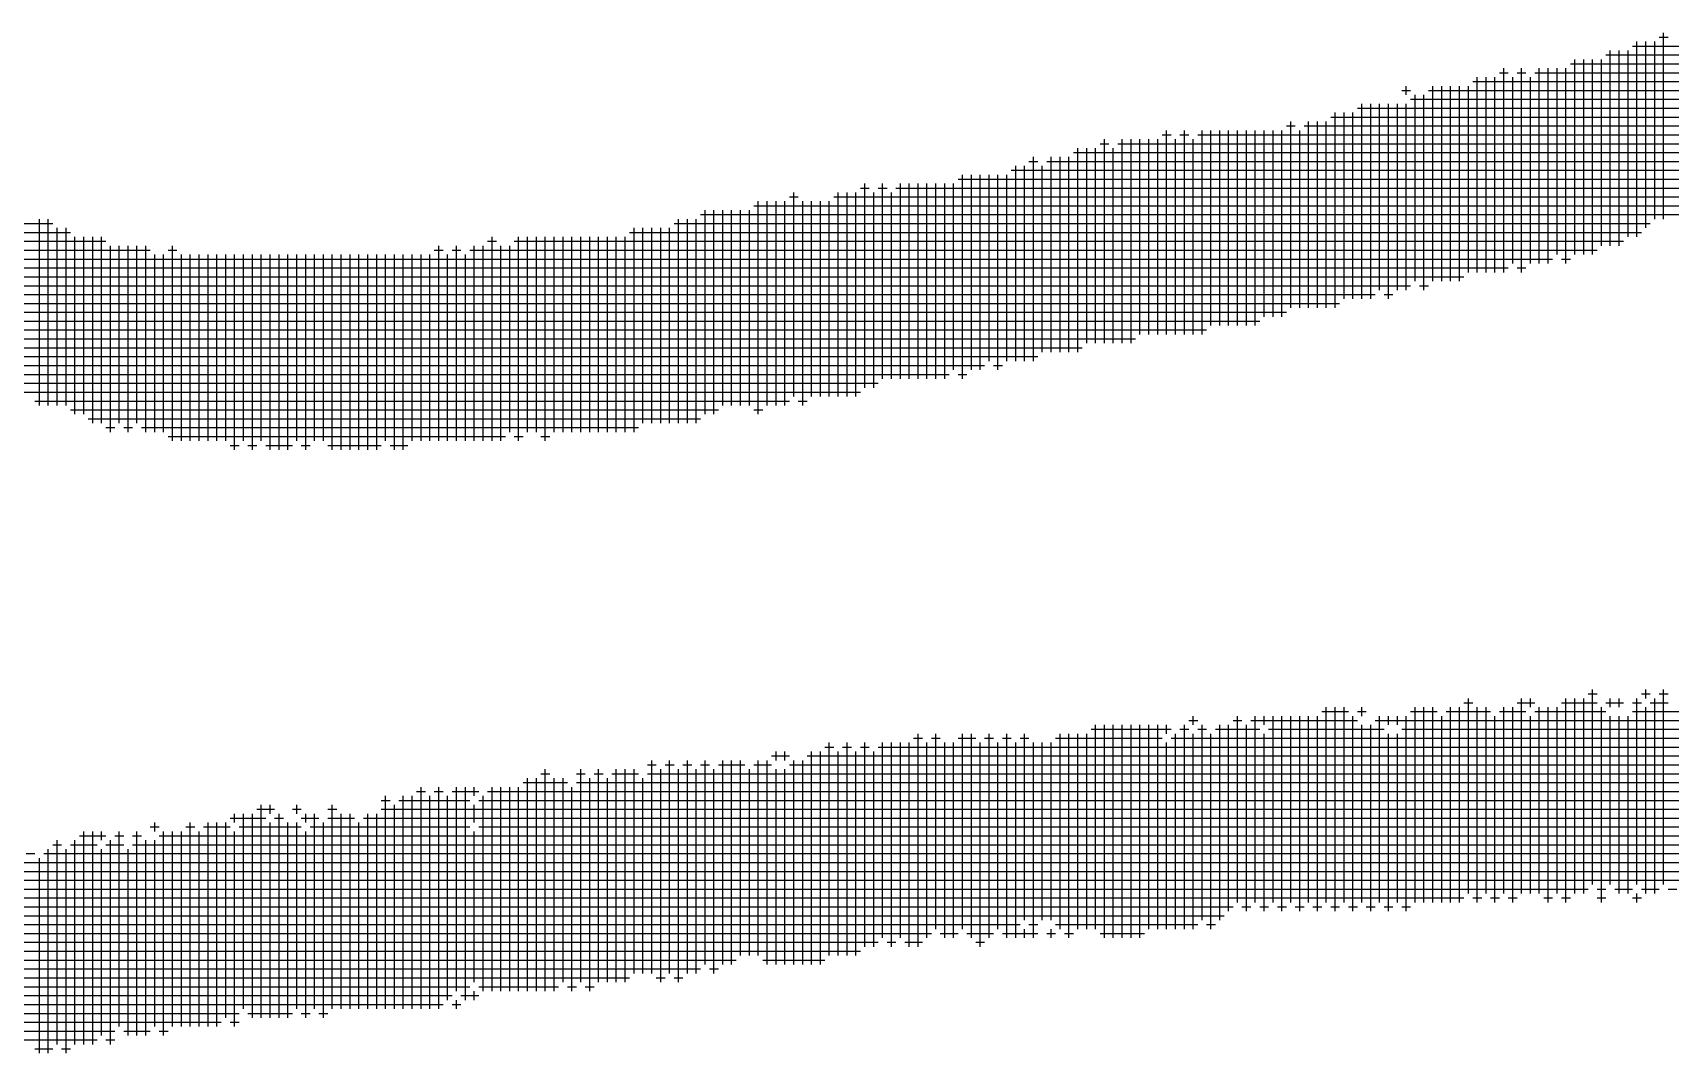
# Model space of a CAD drawing. Header units: feet. Extents: x 0 to 168200, y 0 to 118800.
# Drawn here: x 107495.8 to 107844.7, y 5611.9 to 5829.3 of the extents above; entities that cross this region are included whole.
import ezdxf
from ezdxf.enums import TextEntityAlignment as Align

# ---------------------------------------------------------------- set-up
doc = ezdxf.new("R2010")
doc.units = ezdxf.units.FT
doc.header["$LTSCALE"] = 1100
doc.header["$MEASUREMENT"] = 0
for name, color, linetype in [('CX-BORD', 3, 'CONTINUOUS'), ('CX-BORD-LIN1', 4, 'CONTINUOUS'), ('CX-BORD-LIN2', 3, 'CONTINUOUS'), ('CX-BORD-TEX2', 7, 'CONTINUOUS'), ('CX-BORD-TEX3', 6, 'CONTINUOUS')]:
    doc.layers.add(name, color=color, linetype=linetype)
doc.styles.add('TB_TEXT', font='')
doc.styles.add('TB_WBTXT', font='')
doc.styles.add('TB_WMTXT', font='')
doc.styles.get('TB_TEXT').set_extended_font_data('DotumChe')
doc.styles.get('TB_WBTXT').set_extended_font_data('Dotum')
doc.styles.get('TB_WMTXT').set_extended_font_data('DotumChe')

# ---------------------------------------------------------------- blocks, each defined once
blk = doc.blocks.new('CXBLKA1')
at = {"layer": 'CX-BORD-LIN1'}
for p, q in [((514.2115, 9.1419, 25.5521), (514.221, 9.1419, 25.5521)), ((514.2163, 8.9481, 25.5521), (514.2163, 9.1467, 25.5521)), ((514.1548, 9.123, 25.5521), (514.9017, 9.123, 25.5521)), ((514.1595, 8.9198, 25.5521), (514.1595, 9.1278, 25.5521)), ((514.169, 8.9198, 25.5521), (514.169, 9.1278, 25.5521)), ((514.1785, 8.9292, 25.5521), (514.1785, 9.1278, 25.5521)), ((514.1832, 9.1325, 25.5521), (514.9017, 9.1325, 25.5521)), ((514.1879, 8.9292, 25.5521), (514.1879, 9.1372, 25.5521)), ((514.1974, 8.9387, 25.5521), (514.1974, 9.1372, 25.5521)), ((514.2068, 8.9481, 25.5521), (514.2068, 9.1372, 25.5521)), ((514.0461, 8.8914, 25.5521), (514.0461, 9.1089, 25.5521)), ((514.065, 8.8914, 25.5521), (514.065, 9.1089, 25.5521)), ((514.0839, 8.9009, 25.5521), (514.0839, 9.1089, 25.5521)), ((514.0934, 8.9009, 25.5521), (514.0934, 9.1089, 25.5521)), ((514.1028, 8.9103, 25.5521), (514.1028, 9.1089, 25.5521)), ((514.1123, 8.9009, 25.5521), (514.1123, 9.1089, 25.5521)), ((514.117, 9.1136, 25.5521), (514.8922, 9.1136, 25.5521)), ((514.1217, 8.9103, 25.5521), (514.1217, 9.1183, 25.5521)), ((514.1312, 8.9103, 25.5521), (514.1312, 9.1183, 25.5521)), ((514.1406, 8.9103, 25.5521), (514.1406, 9.1183, 25.5521)), ((514.1501, 8.9198, 25.5521), (514.1501, 9.1183, 25.5521)), ((513.9421, 9.0805, 25.5521), (513.9421, 9.0899, 25.5521)), ((513.9705, 8.882, 25.5521), (513.9705, 9.0899, 25.5521)), ((513.9799, 8.882, 25.5521), (513.9799, 9.0899, 25.5521)), ((513.9894, 8.882, 25.5521), (513.9894, 9.0899, 25.5521)), ((513.9988, 8.882, 25.5521), (513.9988, 9.0899, 25.5521)), ((514.0083, 8.8914, 25.5521), (514.0083, 9.0899, 25.5521)), ((514.013, 9.0947, 25.5521), (514.6937, 9.0947, 25.5521)), ((514.0177, 8.8914, 25.5521), (514.0177, 9.0994, 25.5521)), ((514.0272, 8.8914, 25.5521), (514.0272, 9.0994, 25.5521)), ((514.0366, 8.8914, 25.5521), (514.0366, 9.0994, 25.5521)), ((514.0414, 9.1041, 25.5521), (514.0508, 9.1041, 25.5521)), ((514.0556, 8.9009, 25.5521), (514.0556, 9.0994, 25.5521)), ((514.0603, 9.1041, 25.5521), (514.0697, 9.1041, 25.5521)), ((514.0745, 8.9009, 25.5521), (514.0745, 9.0994, 25.5521)), ((514.0792, 9.1041, 25.5521), (514.8922, 9.1041, 25.5521)), ((513.8948, 8.8631, 25.5521), (513.8948, 9.071, 25.5521)), ((513.9043, 8.8631, 25.5521), (513.9043, 9.071, 25.5521)), ((513.9138, 8.8725, 25.5521), (513.9138, 9.071, 25.5521)), ((513.9232, 8.8631, 25.5521), (513.9232, 9.071, 25.5521)), ((513.9327, 8.8725, 25.5521), (513.9327, 9.071, 25.5521)), ((513.9374, 9.0852, 25.5521), (513.9468, 9.0852, 25.5521)), ((513.9421, 8.8725, 25.5521), (513.9421, 9.071, 25.5521)), ((513.9468, 9.0758, 25.5521), (514.6559, 9.0758, 25.5521)), ((513.9516, 8.882, 25.5521), (513.9516, 9.0805, 25.5521)), ((513.961, 8.8725, 25.5521), (513.961, 9.0805, 25.5521)), ((513.9657, 9.0852, 25.5521), (514.6653, 9.0852, 25.5521)), ((513.8618, 9.0569, 25.5521), (514.637, 9.0569, 25.5521)), ((513.8665, 8.8536, 25.5521), (513.8665, 9.0616, 25.5521)), ((513.8759, 8.8631, 25.5521), (513.8759, 9.0616, 25.5521)), ((513.8854, 8.8631, 25.5521), (513.8854, 9.0616, 25.5521)), ((513.8901, 9.0663, 25.5521), (514.6464, 9.0663, 25.5521)), ((513.6821, 9.038, 25.5521), (513.6916, 9.038, 25.5521)), ((513.6869, 8.8252, 25.5521), (513.6869, 9.0427, 25.5521)), ((513.701, 9.038, 25.5521), (513.7105, 9.038, 25.5521)), ((513.7058, 8.8252, 25.5521), (513.7058, 9.0427, 25.5521)), ((513.72, 9.038, 25.5521), (514.6086, 9.038, 25.5521)), ((513.7247, 8.8252, 25.5521), (513.7247, 9.0427, 25.5521)), ((513.7341, 8.8347, 25.5521), (513.7341, 9.0427, 25.5521)), ((513.7436, 8.8347, 25.5521), (513.7436, 9.0427, 25.5521)), ((513.753, 8.8347, 25.5521), (513.753, 9.0427, 25.5521)), ((513.7625, 8.8347, 25.5521), (513.7625, 9.0427, 25.5521)), ((513.7719, 8.8347, 25.5521), (513.7719, 9.0427, 25.5521)), ((513.7814, 8.8347, 25.5521), (513.7814, 9.0427, 25.5521)), ((513.7909, 8.8442, 25.5521), (513.7909, 9.0427, 25.5521)), ((513.8003, 8.8442, 25.5521), (513.8003, 9.0427, 25.5521)), ((513.8098, 8.8442, 25.5521), (513.8098, 9.0427, 25.5521)), ((513.8145, 9.0474, 25.5521), (513.8239, 9.0474, 25.5521)), ((513.8192, 8.8536, 25.5521), (513.8192, 9.0521, 25.5521)), ((513.8287, 8.8536, 25.5521), (513.8287, 9.0427, 25.5521)), ((513.8334, 9.0474, 25.5521), (514.6275, 9.0474, 25.5521)), ((513.8381, 8.8536, 25.5521), (513.8381, 9.0521, 25.5521)), ((513.8476, 8.8536, 25.5521), (513.8476, 9.0521, 25.5521)), ((513.857, 8.8536, 25.5521), (513.857, 9.0521, 25.5521)), ((513.5876, 9.019, 25.5521), (514.5519, 9.019, 25.5521)), ((513.5923, 8.8063, 25.5521), (513.5923, 9.0238, 25.5521)), ((513.6018, 8.8158, 25.5521), (513.6018, 9.0238, 25.5521)), ((513.6112, 8.8158, 25.5521), (513.6112, 9.0238, 25.5521)), ((513.616, 9.0285, 25.5521), (513.6254, 9.0285, 25.5521)), ((513.6207, 8.8158, 25.5521), (513.6207, 9.0332, 25.5521)), ((513.6301, 8.8158, 25.5521), (513.6301, 9.0238, 25.5521)), ((513.6349, 9.0285, 25.5521), (514.5897, 9.0285, 25.5521)), ((513.6396, 8.8158, 25.5521), (513.6396, 9.0332, 25.5521)), ((513.649, 8.8158, 25.5521), (513.649, 9.0332, 25.5521)), ((513.6585, 8.8252, 25.5521), (513.6585, 9.0332, 25.5521)), ((513.668, 8.8252, 25.5521), (513.668, 9.0332, 25.5521)), ((513.6774, 8.8252, 25.5521), (513.6774, 9.0332, 25.5521)), ((513.6963, 8.8252, 25.5521), (513.6963, 9.0332, 25.5521)), ((513.7152, 8.8252, 25.5521), (513.7152, 9.0332, 25.5521)), ((513.5214, 9.0001, 25.5521), (514.4952, 9.0001, 25.5521)), ((513.5262, 8.7969, 25.5521), (513.5262, 9.0049, 25.5521)), ((513.5356, 8.7969, 25.5521), (513.5356, 9.0049, 25.5521)), ((513.5403, 9.0096, 25.5521), (513.5498, 9.0096, 25.5521)), ((513.5451, 8.7969, 25.5521), (513.5451, 9.0143, 25.5521)), ((513.5545, 8.8063, 25.5521), (513.5545, 9.0049, 25.5521)), ((513.5592, 9.0096, 25.5521), (514.5141, 9.0096, 25.5521)), ((513.564, 8.8063, 25.5521), (513.564, 9.0143, 25.5521)), ((513.5734, 8.8063, 25.5521), (513.5734, 9.0143, 25.5521)), ((513.5829, 8.8063, 25.5521), (513.5829, 9.0143, 25.5521)), ((513.3654, 8.7685, 25.5521), (513.3654, 8.986, 25.5521)), ((513.3843, 8.778, 25.5521), (513.3843, 8.986, 25.5521)), ((513.4033, 8.778, 25.5521), (513.4033, 8.986, 25.5521)), ((513.4127, 8.778, 25.5521), (513.4127, 8.986, 25.5521)), ((513.4222, 8.778, 25.5521), (513.4222, 8.986, 25.5521)), ((513.4316, 8.778, 25.5521), (513.4316, 8.986, 25.5521)), ((513.4411, 8.778, 25.5521), (513.4411, 8.986, 25.5521)), ((513.4505, 8.778, 25.5521), (513.4505, 8.986, 25.5521)), ((513.46, 8.7874, 25.5521), (513.46, 8.986, 25.5521)), ((513.4647, 8.9907, 25.5521), (514.4573, 8.9907, 25.5521)), ((513.4694, 8.778, 25.5521), (513.4694, 8.9954, 25.5521)), ((513.4789, 8.7874, 25.5521), (513.4789, 8.9954, 25.5521)), ((513.4883, 8.7874, 25.5521), (513.4883, 8.9954, 25.5521)), ((513.4978, 8.7969, 25.5521), (513.4978, 8.9954, 25.5521)), ((513.5072, 8.7874, 25.5521), (513.5072, 8.9954, 25.5521)), ((513.5167, 8.7969, 25.5521), (513.5167, 8.9954, 25.5521)), ((513.252, 8.7402, 25.5521), (513.252, 8.9671, 25.5521)), ((513.2614, 8.7496, 25.5521), (513.2614, 8.9671, 25.5521)), ((513.2709, 8.7496, 25.5521), (513.2709, 8.9671, 25.5521)), ((513.2804, 8.7496, 25.5521), (513.2804, 8.9671, 25.5521)), ((513.2851, 8.9718, 25.5521), (513.2945, 8.9718, 25.5521)), ((513.2898, 8.7591, 25.5521), (513.2898, 8.9765, 25.5521)), ((513.2993, 8.7496, 25.5521), (513.2993, 8.9671, 25.5521)), ((513.3087, 8.7591, 25.5521), (513.3087, 8.9671, 25.5521)), ((513.3182, 8.7591, 25.5521), (513.3182, 8.9671, 25.5521)), ((513.3276, 8.7591, 25.5521), (513.3276, 8.9671, 25.5521)), ((513.3324, 8.9718, 25.5521), (514.4006, 8.9718, 25.5521)), ((513.3371, 8.7591, 25.5521), (513.3371, 8.9765, 25.5521)), ((513.3465, 8.7591, 25.5521), (513.3465, 8.9765, 25.5521)), ((513.356, 8.7591, 25.5521), (513.356, 8.9765, 25.5521)), ((513.3607, 8.9812, 25.5521), (513.3702, 8.9812, 25.5521)), ((513.3749, 8.7685, 25.5521), (513.3749, 8.9765, 25.5521)), ((513.3796, 8.9812, 25.5521), (513.3891, 8.9812, 25.5521)), ((513.3938, 8.778, 25.5521), (513.3938, 8.9765, 25.5521)), ((513.3985, 8.9812, 25.5521), (514.4195, 8.9812, 25.5521)), ((512.4862, 8.7496, 25.5521), (512.4862, 8.9481, 25.5521)), ((512.4957, 8.7496, 25.5521), (512.4957, 8.9481, 25.5521)), ((513.1669, 8.7307, 25.5521), (513.1669, 8.9481, 25.5521)), ((513.1764, 8.7307, 25.5521), (513.1764, 8.9481, 25.5521)), ((513.1858, 8.7307, 25.5521), (513.1858, 8.9481, 25.5521)), ((513.1905, 8.9529, 25.5521), (514.2777, 8.9529, 25.5521)), ((513.1953, 8.7402, 25.5521), (513.1953, 8.9576, 25.5521)), ((513.2047, 8.7402, 25.5521), (513.2047, 8.9576, 25.5521)), ((513.2142, 8.7496, 25.5521), (513.2142, 8.9576, 25.5521)), ((513.2236, 8.7496, 25.5521), (513.2236, 8.9576, 25.5521)), ((513.2331, 8.7496, 25.5521), (513.2331, 8.9576, 25.5521)), ((513.2425, 8.7496, 25.5521), (513.2425, 8.9576, 25.5521)), ((513.2473, 8.9623, 25.5521), (514.2872, 8.9623, 25.5521)), ((512.179, 8.9434, 25.5521), (512.5004, 8.9434, 25.5521)), ((512.1979, 8.934, 25.5521), (512.5193, 8.934, 25.5521)), ((512.5052, 8.7496, 25.5521), (512.5052, 8.9387, 25.5521)), ((512.5146, 8.7496, 25.5521), (512.5146, 8.9387, 25.5521)), ((513.1149, 8.934, 25.5521), (514.1926, 8.934, 25.5521)), ((513.1196, 8.7213, 25.5521), (513.1196, 8.9387, 25.5521)), ((513.1291, 8.7307, 25.5521), (513.1291, 8.9387, 25.5521)), ((513.1386, 8.7307, 25.5521), (513.1386, 8.9387, 25.5521)), ((513.148, 8.7307, 25.5521), (513.148, 8.9387, 25.5521)), ((513.1575, 8.7307, 25.5521), (513.1575, 8.9387, 25.5521)), ((513.1622, 8.9434, 25.5521), (514.2021, 8.9434, 25.5521)), ((512.2074, 8.9245, 25.5521), (512.5571, 8.9245, 25.5521)), ((512.2168, 8.9151, 25.5521), (512.6044, 8.9151, 25.5521)), ((512.5241, 8.7402, 25.5521), (512.5241, 8.9292, 25.5521)), ((512.5335, 8.7402, 25.5521), (512.5335, 8.9292, 25.5521)), ((512.543, 8.7307, 25.5521), (512.543, 8.9292, 25.5521)), ((512.5524, 8.7307, 25.5521), (512.5524, 8.9292, 25.5521)), ((512.5619, 8.7213, 25.5521), (512.5619, 8.9198, 25.5521)), ((512.5713, 8.7307, 25.5521), (512.5713, 8.9198, 25.5521)), ((512.5808, 8.7213, 25.5521), (512.5808, 8.9198, 25.5521)), ((512.5902, 8.7307, 25.5521), (512.5902, 8.9198, 25.5521)), ((512.5997, 8.7213, 25.5521), (512.5997, 8.9198, 25.5521)), ((512.6233, 8.9151, 25.5521), (512.6328, 8.9151, 25.5521)), ((512.6281, 8.7118, 25.5521), (512.6281, 8.9198, 25.5521)), ((512.9069, 8.9151, 25.5521), (512.9164, 8.9151, 25.5521)), ((512.9117, 8.7118, 25.5521), (512.9117, 8.9198, 25.5521)), ((512.9258, 8.9151, 25.5521), (512.9353, 8.9151, 25.5521)), ((512.9306, 8.7118, 25.5521), (512.9306, 8.9198, 25.5521)), ((512.9448, 8.9151, 25.5521), (514.1454, 8.9151, 25.5521)), ((512.9495, 8.7118, 25.5521), (512.9495, 8.9198, 25.5521)), ((512.9589, 8.7118, 25.5521), (512.9589, 8.9198, 25.5521)), ((512.9637, 8.9245, 25.5521), (512.9731, 8.9245, 25.5521)), ((512.9684, 8.7118, 25.5521), (512.9684, 8.9292, 25.5521)), ((512.9778, 8.7118, 25.5521), (512.9778, 8.9198, 25.5521)), ((512.9873, 8.7213, 25.5521), (512.9873, 8.9198, 25.5521)), ((512.992, 8.9245, 25.5521), (514.1737, 8.9245, 25.5521)), ((512.9967, 8.7118, 25.5521), (512.9967, 8.9292, 25.5521)), ((513.0062, 8.7213, 25.5521), (513.0062, 8.9292, 25.5521)), ((513.0157, 8.7213, 25.5521), (513.0157, 8.9292, 25.5521)), ((513.0251, 8.7118, 25.5521), (513.0251, 8.9292, 25.5521)), ((513.0346, 8.7213, 25.5521), (513.0346, 8.9292, 25.5521)), ((513.044, 8.7213, 25.5521), (513.044, 8.9292, 25.5521)), ((513.0535, 8.7213, 25.5521), (513.0535, 8.9292, 25.5521)), ((513.0629, 8.7213, 25.5521), (513.0629, 8.9292, 25.5521)), ((513.0724, 8.7213, 25.5521), (513.0724, 8.9292, 25.5521)), ((513.0818, 8.7213, 25.5521), (513.0818, 8.9292, 25.5521)), ((513.0913, 8.7213, 25.5521), (513.0913, 8.9292, 25.5521)), ((513.1007, 8.7213, 25.5521), (513.1007, 8.9292, 25.5521)), ((513.1102, 8.7213, 25.5521), (513.1102, 8.9292, 25.5521)), ((512.2357, 8.9056, 25.5521), (514.0981, 8.9056, 25.5521)), ((512.2452, 8.8961, 25.5521), (514.0508, 8.8961, 25.5521)), ((512.6091, 8.7213, 25.5521), (512.6091, 8.9103, 25.5521)), ((512.6186, 8.7213, 25.5521), (512.6186, 8.9103, 25.5521)), ((512.6375, 8.7118, 25.5521), (512.6375, 8.9103, 25.5521)), ((512.647, 8.7118, 25.5521), (512.647, 8.9103, 25.5521)), ((512.6564, 8.7118, 25.5521), (512.6564, 8.9103, 25.5521)), ((512.6659, 8.7118, 25.5521), (512.6659, 8.9103, 25.5521)), ((512.6753, 8.7118, 25.5521), (512.6753, 8.9103, 25.5521)), ((512.6848, 8.7118, 25.5521), (512.6848, 8.9103, 25.5521)), ((512.6942, 8.7023, 25.5521), (512.6942, 8.9103, 25.5521)), ((512.7037, 8.7118, 25.5521), (512.7037, 8.9103, 25.5521)), ((512.7131, 8.7023, 25.5521), (512.7131, 8.9103, 25.5521)), ((512.7226, 8.7118, 25.5521), (512.7226, 8.9103, 25.5521)), ((512.732, 8.7023, 25.5521), (512.732, 8.9103, 25.5521)), ((512.7415, 8.7023, 25.5521), (512.7415, 8.9103, 25.5521)), ((512.7509, 8.7023, 25.5521), (512.7509, 8.9103, 25.5521)), ((512.7604, 8.7118, 25.5521), (512.7604, 8.9103, 25.5521)), ((512.7699, 8.7023, 25.5521), (512.7699, 8.9103, 25.5521)), ((512.7793, 8.7118, 25.5521), (512.7793, 8.9103, 25.5521)), ((512.7888, 8.7118, 25.5521), (512.7888, 8.9103, 25.5521)), ((512.7982, 8.7023, 25.5521), (512.7982, 8.9103, 25.5521)), ((512.8077, 8.7023, 25.5521), (512.8077, 8.9103, 25.5521)), ((512.8171, 8.7023, 25.5521), (512.8171, 8.9103, 25.5521)), ((512.8266, 8.7023, 25.5521), (512.8266, 8.9103, 25.5521)), ((512.836, 8.7023, 25.5521), (512.836, 8.9103, 25.5521)), ((512.8455, 8.7023, 25.5521), (512.8455, 8.9103, 25.5521)), ((512.8549, 8.7118, 25.5521), (512.8549, 8.9103, 25.5521)), ((512.8644, 8.7023, 25.5521), (512.8644, 8.9103, 25.5521)), ((512.8738, 8.7023, 25.5521), (512.8738, 8.9103, 25.5521)), ((512.8833, 8.7118, 25.5521), (512.8833, 8.9103, 25.5521)), ((512.8928, 8.7118, 25.5521), (512.8928, 8.9103, 25.5521)), ((512.9022, 8.7118, 25.5521), (512.9022, 8.9103, 25.5521)), ((512.9211, 8.7118, 25.5521), (512.9211, 8.9103, 25.5521)), ((512.94, 8.7118, 25.5521), (512.94, 8.9103, 25.5521)), ((514.0603, 8.8961, 25.5521), (514.0697, 8.8961, 25.5521)), ((514.1076, 8.9056, 25.5521), (514.117, 8.9056, 25.5521)), ((512.2641, 8.8867, 25.5521), (514.0036, 8.8867, 25.5521)), ((512.2735, 8.8772, 25.5521), (513.9468, 8.8772, 25.5521)), ((512.2924, 8.8678, 25.5521), (513.909, 8.8678, 25.5521)), ((513.9185, 8.8678, 25.5521), (513.9279, 8.8678, 25.5521)), ((513.9563, 8.8772, 25.5521), (513.9657, 8.8772, 25.5521)), ((512.2924, 8.8583, 25.5521), (513.8712, 8.8583, 25.5521)), ((512.2924, 8.8489, 25.5521), (513.8145, 8.8489, 25.5521)), ((512.3114, 8.8394, 25.5521), (513.7861, 8.8394, 25.5521)), ((512.3303, 8.83, 25.5521), (513.7294, 8.83, 25.5521)), ((512.3492, 8.8205, 25.5521), (513.6538, 8.8205, 25.5521)), ((512.3492, 8.8111, 25.5521), (513.5971, 8.8111, 25.5521)), ((512.3681, 8.8016, 25.5521), (513.5498, 8.8016, 25.5521)), ((512.387, 8.7922, 25.5521), (513.4931, 8.7922, 25.5521)), ((513.5025, 8.7922, 25.5521), (513.512, 8.7922, 25.5521)), ((512.3964, 8.7827, 25.5521), (513.4552, 8.7827, 25.5521)), ((513.4647, 8.7827, 25.5521), (513.4742, 8.7827, 25.5521)), ((512.4248, 8.7733, 25.5521), (513.3796, 8.7733, 25.5521)), ((512.4437, 8.7638, 25.5521), (513.3607, 8.7638, 25.5521)), ((512.4815, 8.7543, 25.5521), (513.2851, 8.7543, 25.5521)), ((512.5193, 8.7449, 25.5521), (513.2095, 8.7449, 25.5521)), ((513.2473, 8.7449, 25.5521), (513.2567, 8.7449, 25.5521)), ((513.2945, 8.7543, 25.5521), (513.304, 8.7543, 25.5521)), ((512.5382, 8.7354, 25.5521), (513.1905, 8.7354, 25.5521)), ((512.5571, 8.726, 25.5521), (512.5666, 8.726, 25.5521)), ((512.5761, 8.726, 25.5521), (512.5855, 8.726, 25.5521)), ((512.595, 8.726, 25.5521), (513.1244, 8.726, 25.5521)), ((512.6233, 8.7165, 25.5521), (512.9826, 8.7165, 25.5521)), ((512.6895, 8.7071, 25.5521), (512.699, 8.7071, 25.5521)), ((512.7084, 8.7071, 25.5521), (512.7179, 8.7071, 25.5521)), ((512.7273, 8.7071, 25.5521), (512.7557, 8.7071, 25.5521)), ((512.7651, 8.7071, 25.5521), (512.7746, 8.7071, 25.5521)), ((512.7935, 8.7071, 25.5521), (512.8502, 8.7071, 25.5521)), ((512.8597, 8.7071, 25.5521), (512.8786, 8.7071, 25.5521)), ((512.992, 8.7165, 25.5521), (513.0015, 8.7165, 25.5521)), ((513.0204, 8.7165, 25.5521), (513.0298, 8.7165, 25.5521)), ((514.1359, 8.4424, 25.5521), (514.1454, 8.4424, 25.5521)), ((514.1406, 8.2391, 25.5521), (514.1406, 8.4471, 25.5521)), ((514.1926, 8.4424, 25.5521), (514.2021, 8.4424, 25.5521)), ((514.1974, 8.4376, 25.5521), (514.1974, 8.4471, 25.5521)), ((514.2115, 8.4424, 25.5521), (514.221, 8.4424, 25.5521)), ((514.2163, 8.2391, 25.5521), (514.2163, 8.4471, 25.5521)), ((513.857, 8.2202, 25.5521), (513.857, 8.4282, 25.5521)), ((513.8665, 8.2108, 25.5521), (513.8665, 8.4282, 25.5521)), ((513.8759, 8.2202, 25.5521), (513.8759, 8.4282, 25.5521)), ((513.8948, 8.4187, 25.5521), (513.8948, 8.4282, 25.5521)), ((513.9516, 8.2202, 25.5521), (513.9516, 8.4282, 25.5521)), ((513.961, 8.2202, 25.5521), (513.961, 8.4282, 25.5521)), ((513.9705, 8.2202, 25.5521), (513.9705, 8.4282, 25.5521)), ((513.9894, 8.2202, 25.5521), (513.9894, 8.4282, 25.5521)), ((513.9988, 8.2202, 25.5521), (513.9988, 8.4282, 25.5521)), ((514.0036, 8.4329, 25.5521), (514.013, 8.4329, 25.5521)), ((514.0083, 8.2297, 25.5521), (514.0083, 8.4376, 25.5521)), ((514.0177, 8.2202, 25.5521), (514.0177, 8.4282, 25.5521)), ((514.0272, 8.2297, 25.5521), (514.0272, 8.4282, 25.5521)), ((514.0461, 8.2297, 25.5521), (514.0461, 8.4282, 25.5521)), ((514.0556, 8.2202, 25.5521), (514.0556, 8.4282, 25.5521)), ((514.0603, 8.4329, 25.5521), (514.0792, 8.4329, 25.5521)), ((514.065, 8.2297, 25.5521), (514.065, 8.4376, 25.5521)), ((514.0745, 8.4282, 25.5521), (514.0745, 8.4376, 25.5521)), ((514.0839, 8.2297, 25.5521), (514.0839, 8.4282, 25.5521)), ((514.0934, 8.2202, 25.5521), (514.0934, 8.4282, 25.5521)), ((514.1028, 8.2297, 25.5521), (514.1028, 8.4282, 25.5521)), ((514.1076, 8.4329, 25.5521), (514.1454, 8.4329, 25.5521)), ((514.1123, 8.2202, 25.5521), (514.1123, 8.4376, 25.5521)), ((514.1217, 8.2297, 25.5521), (514.1217, 8.4376, 25.5521)), ((514.1312, 8.2297, 25.5521), (514.1312, 8.4376, 25.5521)), ((514.1501, 8.2202, 25.5521), (514.1501, 8.4282, 25.5521)), ((514.1548, 8.4329, 25.5521), (514.1737, 8.4329, 25.5521)), ((514.1595, 8.4282, 25.5521), (514.1595, 8.4376, 25.5521)), ((514.169, 8.4282, 25.5521), (514.169, 8.4376, 25.5521)), ((514.1832, 8.4329, 25.5521), (514.1926, 8.4329, 25.5521)), ((514.1879, 8.2391, 25.5521), (514.1879, 8.4376, 25.5521)), ((514.1974, 8.2297, 25.5521), (514.1974, 8.4282, 25.5521)), ((514.2021, 8.4329, 25.5521), (514.221, 8.4329, 25.5521)), ((514.2068, 8.2297, 25.5521), (514.2068, 8.4376, 25.5521)), ((513.6112, 8.1918, 25.5521), (513.6112, 8.4093, 25.5521)), ((513.6207, 8.1824, 25.5521), (513.6207, 8.4093, 25.5521)), ((513.6301, 8.1824, 25.5521), (513.6301, 8.4093, 25.5521)), ((513.6396, 8.1824, 25.5521), (513.6396, 8.4093, 25.5521)), ((513.649, 8.1824, 25.5521), (513.649, 8.4093, 25.5521)), ((513.6585, 8.1824, 25.5521), (513.6585, 8.4093, 25.5521)), ((513.668, 8.1918, 25.5521), (513.668, 8.4093, 25.5521)), ((513.6774, 8.1918, 25.5521), (513.6774, 8.4093, 25.5521)), ((513.6869, 8.3998, 25.5521), (513.6869, 8.4093, 25.5521)), ((513.7058, 8.1918, 25.5521), (513.7058, 8.4093, 25.5521)), ((513.7105, 8.414, 25.5521), (513.72, 8.414, 25.5521)), ((513.7152, 8.4093, 25.5521), (513.7152, 8.4187, 25.5521)), ((513.7247, 8.2013, 25.5521), (513.7247, 8.4093, 25.5521)), ((513.7436, 8.2013, 25.5521), (513.7436, 8.4093, 25.5521)), ((513.753, 8.2108, 25.5521), (513.753, 8.4093, 25.5521)), ((513.7578, 8.414, 25.5521), (513.7672, 8.414, 25.5521)), ((513.7625, 8.2202, 25.5521), (513.7625, 8.4187, 25.5521)), ((513.7719, 8.2108, 25.5521), (513.7719, 8.4093, 25.5521)), ((513.7767, 8.414, 25.5521), (513.8901, 8.414, 25.5521)), ((513.7814, 8.2202, 25.5521), (513.7814, 8.4187, 25.5521)), ((513.7909, 8.4093, 25.5521), (513.7909, 8.4187, 25.5521)), ((513.8003, 8.2202, 25.5521), (513.8003, 8.4187, 25.5521)), ((513.8098, 8.2108, 25.5521), (513.8098, 8.4187, 25.5521)), ((513.8192, 8.2202, 25.5521), (513.8192, 8.4187, 25.5521)), ((513.8287, 8.2108, 25.5521), (513.8287, 8.4187, 25.5521)), ((513.8381, 8.2202, 25.5521), (513.8381, 8.4187, 25.5521)), ((513.8476, 8.2108, 25.5521), (513.8476, 8.4187, 25.5521)), ((513.8523, 8.4235, 25.5521), (513.8807, 8.4235, 25.5521)), ((513.8854, 8.2108, 25.5521), (513.8854, 8.4187, 25.5521)), ((513.8901, 8.4235, 25.5521), (513.8996, 8.4235, 25.5521)), ((513.8948, 8.2202, 25.5521), (513.8948, 8.4093, 25.5521)), ((513.9043, 8.2108, 25.5521), (513.9043, 8.4093, 25.5521)), ((513.909, 8.414, 25.5521), (515.639, 8.414, 25.5521)), ((513.9138, 8.2202, 25.5521), (513.9138, 8.4187, 25.5521)), ((513.9232, 8.4093, 25.5521), (513.9232, 8.4187, 25.5521)), ((513.9327, 8.4093, 25.5521), (513.9327, 8.4187, 25.5521)), ((513.9421, 8.2108, 25.5521), (513.9421, 8.4187, 25.5521)), ((513.9468, 8.4235, 25.5521), (513.9752, 8.4235, 25.5521)), ((513.9799, 8.2202, 25.5521), (513.9799, 8.4187, 25.5521)), ((513.9847, 8.4235, 25.5521), (514.0319, 8.4235, 25.5521)), ((514.0366, 8.2202, 25.5521), (514.0366, 8.4187, 25.5521)), ((514.0414, 8.4235, 25.5521), (514.0697, 8.4235, 25.5521)), ((514.0745, 8.2297, 25.5521), (514.0745, 8.4187, 25.5521)), ((514.0792, 8.4235, 25.5521), (514.1548, 8.4235, 25.5521)), ((514.1595, 8.2391, 25.5521), (514.1595, 8.4187, 25.5521)), ((514.169, 8.2297, 25.5521), (514.169, 8.4187, 25.5521)), ((514.1785, 8.2297, 25.5521), (514.1785, 8.4187, 25.5521)), ((514.1832, 8.4235, 25.5521), (515.5256, 8.4235, 25.5521)), ((513.3276, 8.1635, 25.5521), (513.3276, 8.3904, 25.5521)), ((513.3465, 8.1635, 25.5521), (513.3465, 8.3904, 25.5521)), ((513.3654, 8.1729, 25.5521), (513.3654, 8.3904, 25.5521)), ((513.3843, 8.1824, 25.5521), (513.3843, 8.3904, 25.5521)), ((513.3938, 8.1729, 25.5521), (513.3938, 8.3904, 25.5521)), ((513.4033, 8.1824, 25.5521), (513.4033, 8.3904, 25.5521)), ((513.4127, 8.1729, 25.5521), (513.4127, 8.3904, 25.5521)), ((513.4174, 8.3951, 25.5521), (513.4269, 8.3951, 25.5521)), ((513.4222, 8.1729, 25.5521), (513.4222, 8.3998, 25.5521)), ((513.4316, 8.1824, 25.5521), (513.4316, 8.3904, 25.5521)), ((513.4363, 8.3951, 25.5521), (513.4458, 8.3951, 25.5521)), ((513.4411, 8.1918, 25.5521), (513.4411, 8.3998, 25.5521)), ((513.4505, 8.1824, 25.5521), (513.4505, 8.3904, 25.5521)), ((513.46, 8.1824, 25.5521), (513.46, 8.3904, 25.5521)), ((513.4647, 8.3951, 25.5521), (513.4836, 8.3951, 25.5521)), ((513.4694, 8.1918, 25.5521), (513.4694, 8.3998, 25.5521)), ((513.4789, 8.1824, 25.5521), (513.4789, 8.3998, 25.5521)), ((513.4883, 8.1729, 25.5521), (513.4883, 8.3904, 25.5521)), ((513.4931, 8.3951, 25.5521), (513.5025, 8.3951, 25.5521)), ((513.4978, 8.1824, 25.5521), (513.4978, 8.3998, 25.5521)), ((513.5072, 8.1918, 25.5521), (513.5072, 8.3904, 25.5521)), ((513.512, 8.3951, 25.5521), (513.5214, 8.3951, 25.5521)), ((513.5167, 8.1824, 25.5521), (513.5167, 8.3998, 25.5521)), ((513.5262, 8.1824, 25.5521), (513.5262, 8.3904, 25.5521)), ((513.5309, 8.3951, 25.5521), (513.5403, 8.3951, 25.5521)), ((513.5356, 8.2013, 25.5521), (513.5356, 8.3998, 25.5521)), ((513.5451, 8.1824, 25.5521), (513.5451, 8.3904, 25.5521)), ((513.5545, 8.2013, 25.5521), (513.5545, 8.3904, 25.5521)), ((513.564, 8.2013, 25.5521), (513.564, 8.3904, 25.5521)), ((513.5687, 8.3951, 25.5521), (513.6821, 8.3951, 25.5521)), ((513.5734, 8.1918, 25.5521), (513.5734, 8.3998, 25.5521)), ((513.5829, 8.1824, 25.5521), (513.5829, 8.3998, 25.5521)), ((513.5923, 8.1918, 25.5521), (513.5923, 8.3998, 25.5521)), ((513.6018, 8.1918, 25.5521), (513.6018, 8.3998, 25.5521)), ((513.6065, 8.4046, 25.5521), (513.6916, 8.4046, 25.5521)), ((513.6869, 8.1918, 25.5521), (513.6869, 8.3904, 25.5521)), ((513.6916, 8.3951, 25.5521), (515.8659, 8.3951, 25.5521)), ((513.6963, 8.1918, 25.5521), (513.6963, 8.3998, 25.5521)), ((513.701, 8.4046, 25.5521), (513.7105, 8.4046, 25.5521)), ((513.7152, 8.1918, 25.5521), (513.7152, 8.3998, 25.5521)), ((513.72, 8.4046, 25.5521), (513.7294, 8.4046, 25.5521)), ((513.7341, 8.1918, 25.5521), (513.7341, 8.3998, 25.5521)), ((513.7389, 8.4046, 25.5521), (513.7861, 8.4046, 25.5521)), ((513.7909, 8.2108, 25.5521), (513.7909, 8.3998, 25.5521)), ((513.7956, 8.4046, 25.5521), (513.9185, 8.4046, 25.5521)), ((513.9232, 8.2108, 25.5521), (513.9232, 8.3998, 25.5521)), ((513.9327, 8.2202, 25.5521), (513.9327, 8.3998, 25.5521)), ((513.9374, 8.4046, 25.5521), (515.8092, 8.4046, 25.5521)), ((513.2662, 8.3762, 25.5521), (513.2851, 8.3762, 25.5521)), ((513.2709, 8.3715, 25.5521), (513.2709, 8.3809, 25.5521)), ((513.2804, 8.3715, 25.5521), (513.2804, 8.3809, 25.5521)), ((513.304, 8.3762, 25.5521), (516.0172, 8.3762, 25.5521)), ((513.3087, 8.154, 25.5521), (513.3087, 8.3809, 25.5521)), ((513.3182, 8.154, 25.5521), (513.3182, 8.3809, 25.5521)), ((513.3229, 8.3856, 25.5521), (513.3324, 8.3856, 25.5521)), ((513.3371, 8.1635, 25.5521), (513.3371, 8.3809, 25.5521)), ((513.3418, 8.3856, 25.5521), (513.3513, 8.3856, 25.5521)), ((513.356, 8.1635, 25.5521), (513.356, 8.3809, 25.5521)), ((513.3607, 8.3856, 25.5521), (513.3702, 8.3856, 25.5521)), ((513.3749, 8.1729, 25.5521), (513.3749, 8.3809, 25.5521)), ((513.3796, 8.3856, 25.5521), (515.9605, 8.3856, 25.5521)), ((513.0204, 8.3573, 25.5521), (513.0298, 8.3573, 25.5521)), ((513.0251, 8.1257, 25.5521), (513.0251, 8.362, 25.5521)), ((513.0582, 8.3573, 25.5521), (513.0676, 8.3573, 25.5521)), ((513.0629, 8.1351, 25.5521), (513.0629, 8.362, 25.5521)), ((513.0771, 8.3573, 25.5521), (513.0866, 8.3573, 25.5521)), ((513.0818, 8.1351, 25.5521), (513.0818, 8.362, 25.5521)), ((513.096, 8.3573, 25.5521), (513.1244, 8.3573, 25.5521)), ((513.1007, 8.1351, 25.5521), (513.1007, 8.362, 25.5521)), ((513.1102, 8.1351, 25.5521), (513.1102, 8.362, 25.5521)), ((513.1196, 8.1446, 25.5521), (513.1196, 8.362, 25.5521)), ((513.1338, 8.3667, 25.5521), (513.1433, 8.3667, 25.5521)), ((513.1338, 8.3573, 25.5521), (516.1306, 8.3573, 25.5521)), ((513.1386, 8.1446, 25.5521), (513.1386, 8.3715, 25.5521)), ((513.148, 8.1351, 25.5521), (513.148, 8.362, 25.5521)), ((513.1527, 8.3667, 25.5521), (513.1622, 8.3667, 25.5521)), ((513.1575, 8.1446, 25.5521), (513.1575, 8.3715, 25.5521)), ((513.1669, 8.1351, 25.5521), (513.1669, 8.362, 25.5521)), ((513.1716, 8.3667, 25.5521), (513.1811, 8.3667, 25.5521)), ((513.1764, 8.1446, 25.5521), (513.1764, 8.3715, 25.5521)), ((513.1858, 8.1446, 25.5521), (513.1858, 8.362, 25.5521)), ((513.1905, 8.3667, 25.5521), (513.2, 8.3667, 25.5521)), ((513.1953, 8.154, 25.5521), (513.1953, 8.3715, 25.5521)), ((513.2047, 8.1446, 25.5521), (513.2047, 8.362, 25.5521)), ((513.2095, 8.3667, 25.5521), (513.2378, 8.3667, 25.5521)), ((513.2142, 8.154, 25.5521), (513.2142, 8.3715, 25.5521)), ((513.2236, 8.154, 25.5521), (513.2236, 8.3715, 25.5521)), ((513.2331, 8.1635, 25.5521), (513.2331, 8.3715, 25.5521)), ((513.2425, 8.1635, 25.5521), (513.2425, 8.362, 25.5521)), ((513.2473, 8.3667, 25.5521), (513.2662, 8.3667, 25.5521)), ((513.252, 8.1635, 25.5521), (513.252, 8.3715, 25.5521)), ((513.2614, 8.154, 25.5521), (513.2614, 8.3715, 25.5521)), ((513.2709, 8.154, 25.5521), (513.2709, 8.362, 25.5521)), ((513.2804, 8.154, 25.5521), (513.2804, 8.362, 25.5521)), ((513.2851, 8.3667, 25.5521), (516.055, 8.3667, 25.5521)), ((513.2898, 8.154, 25.5521), (513.2898, 8.3715, 25.5521)), ((513.2993, 8.154, 25.5521), (513.2993, 8.3715, 25.5521)), ((512.888, 8.3384, 25.5521), (512.8975, 8.3384, 25.5521)), ((512.8928, 8.1068, 25.5521), (512.8928, 8.3431, 25.5521)), ((512.9069, 8.3384, 25.5521), (512.9164, 8.3384, 25.5521)), ((512.9117, 8.1068, 25.5521), (512.9117, 8.3431, 25.5521)), ((512.9258, 8.3384, 25.5521), (512.9542, 8.3384, 25.5521)), ((512.9306, 8.1257, 25.5521), (512.9306, 8.3431, 25.5521)), ((512.94, 8.1162, 25.5521), (512.94, 8.3431, 25.5521)), ((512.9495, 8.3337, 25.5521), (512.9495, 8.3431, 25.5521)), ((512.9637, 8.3384, 25.5521), (516.1968, 8.3384, 25.5521)), ((512.9684, 8.1257, 25.5521), (512.9684, 8.3431, 25.5521)), ((512.9778, 8.1257, 25.5521), (512.9778, 8.3431, 25.5521)), ((512.9873, 8.1257, 25.5521), (512.9873, 8.3431, 25.5521)), ((512.9967, 8.1257, 25.5521), (512.9967, 8.3431, 25.5521)), ((513.0015, 8.3478, 25.5521), (513.0487, 8.3478, 25.5521)), ((513.0062, 8.1257, 25.5521), (513.0062, 8.3526, 25.5521)), ((513.0157, 8.1257, 25.5521), (513.0157, 8.3526, 25.5521)), ((513.0346, 8.1257, 25.5521), (513.0346, 8.3526, 25.5521)), ((513.044, 8.1351, 25.5521), (513.044, 8.3526, 25.5521)), ((513.0535, 8.1257, 25.5521), (513.0535, 8.3431, 25.5521)), ((513.0582, 8.3478, 25.5521), (516.1684, 8.3478, 25.5521)), ((513.0724, 8.1257, 25.5521), (513.0724, 8.3526, 25.5521)), ((513.0913, 8.1351, 25.5521), (513.0913, 8.3526, 25.5521)), ((513.1291, 8.1446, 25.5521), (513.1291, 8.3526, 25.5521)), ((512.7226, 8.0973, 25.5521), (512.7226, 8.3242, 25.5521)), ((512.732, 8.3147, 25.5521), (512.732, 8.3242, 25.5521)), ((512.7604, 8.3147, 25.5521), (512.7604, 8.3242, 25.5521)), ((512.7982, 8.1068, 25.5521), (512.7982, 8.3242, 25.5521)), ((512.8502, 8.3289, 25.5521), (512.8597, 8.3289, 25.5521)), ((512.8549, 8.1068, 25.5521), (512.8549, 8.3337, 25.5521)), ((512.8644, 8.1068, 25.5521), (512.8644, 8.3242, 25.5521)), ((512.8691, 8.3289, 25.5521), (512.9448, 8.3289, 25.5521)), ((512.8738, 8.1068, 25.5521), (512.8738, 8.3337, 25.5521)), ((512.8833, 8.1068, 25.5521), (512.8833, 8.3337, 25.5521)), ((512.9022, 8.1068, 25.5521), (512.9022, 8.3337, 25.5521)), ((512.9211, 8.1162, 25.5521), (512.9211, 8.3337, 25.5521)), ((512.9495, 8.3053, 25.5521), (512.9495, 8.3242, 25.5521)), ((512.9542, 8.3289, 25.5521), (516.2441, 8.3289, 25.5521)), ((512.9589, 8.1257, 25.5521), (512.9589, 8.3337, 25.5521)), ((512.6091, 8.2958, 25.5521), (512.6091, 8.3053, 25.5521)), ((512.647, 8.0879, 25.5521), (512.647, 8.3053, 25.5521)), ((512.6659, 8.0879, 25.5521), (512.6659, 8.3053, 25.5521)), ((512.6753, 8.0879, 25.5521), (512.6753, 8.3053, 25.5521)), ((512.6848, 8.0973, 25.5521), (512.6848, 8.3053, 25.5521)), ((512.6895, 8.31, 25.5521), (512.7273, 8.31, 25.5521)), ((512.6942, 8.3053, 25.5521), (512.6942, 8.3147, 25.5521)), ((512.7037, 8.1068, 25.5521), (512.7037, 8.3147, 25.5521)), ((512.7131, 8.0973, 25.5521), (512.7131, 8.3147, 25.5521)), ((512.7179, 8.3195, 25.5521), (512.7368, 8.3195, 25.5521)), ((512.732, 8.0973, 25.5521), (512.732, 8.3053, 25.5521)), ((512.7368, 8.31, 25.5521), (512.7462, 8.31, 25.5521)), ((512.7415, 8.0973, 25.5521), (512.7415, 8.3147, 25.5521)), ((512.7509, 8.0973, 25.5521), (512.7509, 8.3053, 25.5521)), ((512.7557, 8.3195, 25.5521), (512.7651, 8.3195, 25.5521)), ((512.7604, 8.1068, 25.5521), (512.7604, 8.3053, 25.5521)), ((512.7651, 8.31, 25.5521), (512.784, 8.31, 25.5521)), ((512.7699, 8.3053, 25.5521), (512.7699, 8.3147, 25.5521)), ((512.7793, 8.1068, 25.5521), (512.7793, 8.3147, 25.5521)), ((512.7888, 8.0973, 25.5521), (512.7888, 8.3053, 25.5521)), ((512.7935, 8.3195, 25.5521), (512.8029, 8.3195, 25.5521)), ((512.7935, 8.31, 25.5521), (512.8219, 8.31, 25.5521)), ((512.8077, 8.1068, 25.5521), (512.8077, 8.3147, 25.5521)), ((512.8171, 8.1068, 25.5521), (512.8171, 8.3147, 25.5521)), ((512.8266, 8.1068, 25.5521), (512.8266, 8.3053, 25.5521)), ((512.8313, 8.31, 25.5521), (516.3008, 8.31, 25.5521)), ((512.836, 8.1068, 25.5521), (512.836, 8.3147, 25.5521)), ((512.8455, 8.1068, 25.5521), (512.8455, 8.3147, 25.5521)), ((512.8502, 8.3195, 25.5521), (516.263, 8.3195, 25.5521)), ((512.5052, 8.069, 25.5521), (512.5052, 8.2864, 25.5521)), ((512.5241, 8.069, 25.5521), (512.5241, 8.2864, 25.5521)), ((512.5288, 8.2911, 25.5521), (512.5571, 8.2911, 25.5521)), ((512.5335, 8.069, 25.5521), (512.5335, 8.2958, 25.5521)), ((512.543, 8.069, 25.5521), (512.543, 8.2958, 25.5521)), ((512.5524, 8.2864, 25.5521), (512.5524, 8.2958, 25.5521)), ((512.5619, 8.069, 25.5521), (512.5619, 8.2864, 25.5521)), ((512.5666, 8.2911, 25.5521), (512.5761, 8.2911, 25.5521)), ((512.5713, 8.0879, 25.5521), (512.5713, 8.2958, 25.5521)), ((512.5855, 8.2911, 25.5521), (512.595, 8.2911, 25.5521)), ((512.5902, 8.0784, 25.5521), (512.5902, 8.2958, 25.5521)), ((512.5997, 8.0784, 25.5521), (512.5997, 8.2864, 25.5521)), ((512.6044, 8.3006, 25.5521), (512.6139, 8.3006, 25.5521)), ((512.6091, 8.0879, 25.5521), (512.6091, 8.2864, 25.5521)), ((512.6139, 8.2911, 25.5521), (516.3575, 8.2911, 25.5521)), ((512.6186, 8.0784, 25.5521), (512.6186, 8.2958, 25.5521)), ((512.6281, 8.0879, 25.5521), (512.6281, 8.2958, 25.5521)), ((512.6375, 8.0879, 25.5521), (512.6375, 8.2958, 25.5521)), ((512.6422, 8.3006, 25.5521), (512.6517, 8.3006, 25.5521)), ((512.6564, 8.0879, 25.5521), (512.6564, 8.2958, 25.5521)), ((512.6611, 8.3006, 25.5521), (512.6895, 8.3006, 25.5521)), ((512.6942, 8.0879, 25.5521), (512.6942, 8.2958, 25.5521)), ((512.699, 8.3006, 25.5521), (512.7651, 8.3006, 25.5521)), ((512.7699, 8.0973, 25.5521), (512.7699, 8.2958, 25.5521)), ((512.7746, 8.3006, 25.5521), (512.9448, 8.3006, 25.5521)), ((512.9495, 8.1351, 25.5521), (512.9495, 8.2958, 25.5521)), ((512.9542, 8.3006, 25.5521), (516.3292, 8.3006, 25.5521)), ((512.4721, 8.2722, 25.5521), (512.4815, 8.2722, 25.5521)), ((512.491, 8.2722, 25.5521), (516.3953, 8.2722, 25.5521)), ((512.4957, 8.0595, 25.5521), (512.4957, 8.2769, 25.5521)), ((512.5004, 8.2817, 25.5521), (512.5099, 8.2817, 25.5521)), ((512.5146, 8.0595, 25.5521), (512.5146, 8.2769, 25.5521)), ((512.5193, 8.2817, 25.5521), (512.5477, 8.2817, 25.5521)), ((512.5524, 8.0784, 25.5521), (512.5524, 8.2769, 25.5521)), ((512.5571, 8.2817, 25.5521), (512.5761, 8.2817, 25.5521)), ((512.5808, 8.0784, 25.5521), (512.5808, 8.2769, 25.5521)), ((512.5855, 8.2817, 25.5521), (516.367, 8.2817, 25.5521)), ((512.283, 8.2533, 25.5521), (514.9489, 8.2533, 25.5521)), ((512.3964, 8.2628, 25.5521), (516.4142, 8.2628, 25.5521)), ((512.4862, 8.0595, 25.5521), (512.4862, 8.2675, 25.5521)), ((512.1128, 8.2344, 25.5521), (514.1359, 8.2344, 25.5521)), ((512.2641, 8.2438, 25.5521), (514.325, 8.2438, 25.5521)), ((514.1454, 8.2344, 25.5521), (514.1548, 8.2344, 25.5521)), ((514.1643, 8.2344, 25.5521), (514.1832, 8.2344, 25.5521)), ((514.1926, 8.2344, 25.5521), (514.2115, 8.2344, 25.5521)), ((514.221, 8.2344, 25.5521), (514.2304, 8.2344, 25.5521)), ((512.0939, 8.2155, 25.5521), (513.7578, 8.2155, 25.5521)), ((512.1317, 8.2249, 25.5521), (514.0036, 8.2249, 25.5521)), ((513.7672, 8.2155, 25.5521), (513.7767, 8.2155, 25.5521)), ((513.7861, 8.2155, 25.5521), (513.7956, 8.2155, 25.5521)), ((513.805, 8.2155, 25.5521), (513.8145, 8.2155, 25.5521)), ((513.8239, 8.2155, 25.5521), (513.8334, 8.2155, 25.5521)), ((513.8428, 8.2155, 25.5521), (513.8523, 8.2155, 25.5521)), ((513.8618, 8.2155, 25.5521), (513.8712, 8.2155, 25.5521)), ((513.8807, 8.2155, 25.5521), (513.8901, 8.2155, 25.5521)), ((513.8996, 8.2155, 25.5521), (513.909, 8.2155, 25.5521)), ((513.9185, 8.2155, 25.5521), (513.9279, 8.2155, 25.5521)), ((513.9374, 8.2155, 25.5521), (513.9468, 8.2155, 25.5521)), ((514.013, 8.2249, 25.5521), (514.0225, 8.2249, 25.5521)), ((514.0319, 8.2249, 25.5521), (514.0414, 8.2249, 25.5521)), ((514.0508, 8.2249, 25.5521), (514.0603, 8.2249, 25.5521)), ((514.0886, 8.2249, 25.5521), (514.0981, 8.2249, 25.5521)), ((514.1076, 8.2249, 25.5521), (514.117, 8.2249, 25.5521)), ((514.1454, 8.2249, 25.5521), (514.1548, 8.2249, 25.5521)), ((514.1832, 8.2249, 25.5521), (514.1926, 8.2249, 25.5521)), ((514.1879, 8.2202, 25.5521), (514.1879, 8.2297, 25.5521)), ((511.971, 8.206, 25.5521), (513.7483, 8.206, 25.5521)), ((511.8292, 8.1871, 25.5521), (513.4363, 8.1871, 25.5521)), ((511.8954, 8.1966, 25.5521), (513.5309, 8.1966, 25.5521)), ((513.4458, 8.1871, 25.5521), (513.4647, 8.1871, 25.5521)), ((513.4742, 8.1871, 25.5521), (513.5025, 8.1871, 25.5521)), ((513.512, 8.1871, 25.5521), (513.5498, 8.1871, 25.5521)), ((513.5356, 8.1824, 25.5521), (513.5356, 8.1918, 25.5521)), ((513.5403, 8.1966, 25.5521), (513.5498, 8.1966, 25.5521)), ((513.5592, 8.1871, 25.5521), (513.5687, 8.1871, 25.5521)), ((513.564, 8.1824, 25.5521), (513.564, 8.1918, 25.5521)), ((513.5687, 8.1966, 25.5521), (513.72, 8.1966, 25.5521)), ((513.5781, 8.1871, 25.5521), (513.5876, 8.1871, 25.5521)), ((513.616, 8.1871, 25.5521), (513.6632, 8.1871, 25.5521)), ((513.7294, 8.1966, 25.5521), (513.7389, 8.1966, 25.5521)), ((511.7158, 8.1777, 25.5521), (513.3796, 8.1777, 25.5521)), ((511.7252, 8.1682, 25.5521), (513.3607, 8.1682, 25.5521)), ((513.3891, 8.1777, 25.5521), (513.3985, 8.1777, 25.5521)), ((513.408, 8.1777, 25.5521), (513.4269, 8.1777, 25.5521)), ((513.4836, 8.1777, 25.5521), (513.4931, 8.1777, 25.5521)), ((511.574, 8.1493, 25.5521), (513.1905, 8.1493, 25.5521)), ((511.678, 8.1588, 25.5521), (513.2284, 8.1588, 25.5521)), ((513.2, 8.1493, 25.5521), (513.2095, 8.1493, 25.5521)), ((513.2567, 8.1588, 25.5521), (513.3229, 8.1588, 25.5521)), ((511.3943, 8.1304, 25.5521), (512.9448, 8.1304, 25.5521)), ((511.4794, 8.1399, 25.5521), (513.1149, 8.1399, 25.5521)), ((512.9542, 8.1304, 25.5521), (513.0393, 8.1304, 25.5521)), ((513.0487, 8.1304, 25.5521), (513.0582, 8.1304, 25.5521)), ((513.0676, 8.1304, 25.5521), (513.0771, 8.1304, 25.5521)), ((513.1433, 8.1399, 25.5521), (513.1527, 8.1399, 25.5521)), ((513.1622, 8.1399, 25.5521), (513.1716, 8.1399, 25.5521)), ((511.262, 8.1115, 25.5521), (512.9164, 8.1115, 25.5521)), ((511.3187, 8.1209, 25.5521), (512.9258, 8.1209, 25.5521)), ((512.9258, 8.1115, 25.5521), (512.9353, 8.1115, 25.5521)), ((512.9306, 8.1068, 25.5521), (512.9306, 8.1162, 25.5521)), ((512.9353, 8.1209, 25.5521), (512.9542, 8.1209, 25.5521)), ((512.9495, 8.1162, 25.5521), (512.9495, 8.1257, 25.5521)), ((511.1675, 8.102, 25.5521), (512.699, 8.102, 25.5521)), ((512.7084, 8.102, 25.5521), (512.7557, 8.102, 25.5521)), ((512.7651, 8.102, 25.5521), (512.7746, 8.102, 25.5521)), ((512.784, 8.102, 25.5521), (512.7935, 8.102, 25.5521)), ((511.0162, 8.0831, 25.5521), (512.5666, 8.0831, 25.5521)), ((511.0918, 8.0926, 25.5521), (512.68, 8.0926, 25.5521)), ((512.5761, 8.0831, 25.5521), (512.6044, 8.0831, 25.5521)), ((512.6139, 8.0831, 25.5521), (512.6233, 8.0831, 25.5521)), ((512.6895, 8.0926, 25.5521), (512.699, 8.0926, 25.5521)), ((510.9689, 8.0737, 25.5521), (512.5477, 8.0737, 25.5521)), ((512.4815, 8.0642, 25.5521), (512.5004, 8.0642, 25.5521)), ((512.5099, 8.0642, 25.5521), (512.5193, 8.0642, 25.5521)), ((512.5571, 8.0737, 25.5521), (512.5666, 8.0737, 25.5521))]:
    blk.add_line(p, q, dxfattribs=at)
at = {"layer": 'CX-BORD-LIN1', "style": 'TB_TEXT'}
for tag, p in [('TR_RCON5', (342.3033, 33)), ('TR_RCON4', (342.3033, 27)), ('TR_RCON3', (342.3033, 21)), ('TR_RCON2', (342.3033, 15)), ('TR_RCON1', (342.3033, 9))]:
    blk.add_attdef(tag, text='', height=3.5, dxfattribs=at).set_placement(p, align=Align.MIDDLE_LEFT)
for tag, height, p in [('TR_DGN5', 3.5, (451.1185, 33)), ('TR_CHK5', 3.5, (491.1185, 33)), ('TR_RDAT5', 3.5, (317.5, 33)), ('TR_APP5', 3.5, (531.1185, 33)), ('TR_RNUM5', 3, (285.1051, 32.6366)), ('TR_DGN4', 3.5, (451.1185, 27)), ('TR_CHK4', 3.5, (491.1185, 27)), ('TR_RDAT4', 3.5, (317.5, 27)), ('TR_APP4', 3.5, (531.1185, 27)), ('TR_RNUM4', 3, (285.1051, 26.6366)), ('TR_DGN3', 3.5, (451.1185, 21)), ('TR_CHK3', 3.5, (491.1185, 21)), ('TR_RDAT3', 3.5, (317.5, 21)), ('TR_APP3', 3.5, (531.1185, 21)), ('TR_RNUM3', 3, (285.1051, 20.6366)), ('TR_DGN2', 3.5, (451.1185, 15)), ('TR_CHK2', 3.5, (491.1185, 15)), ('TR_RDAT2', 3.5, (317.5, 15)), ('TR_APP2', 3.5, (531.1185, 15)), ('TR_RNUM2', 3, (285.1051, 14.6366)), ('TR_DGN1', 3.5, (451.1185, 9)), ('TR_CHK1', 3.5, (491.1185, 9)), ('TR_RDAT1', 3.5, (317.5, 9)), ('TR_APP1', 3.5, (531.1185, 9)), ('TR_RNUM1', 3, (285.1051, 8.6366))]:
    blk.add_attdef(tag, text='', height=height, dxfattribs=at).set_placement(p, align=Align.MIDDLE_CENTER)
at = {"layer": 'CX-BORD-LIN2', "style": 'TB_TEXT'}
blk.add_attdef('TD_VERSION', text='', height=3, rotation=90, dxfattribs=at).set_placement((800.5, 48.0149), align=Align.MIDDLE_CENTER)
at = {"layer": 'CX-BORD-TEX2', "style": 'TB_WMTXT'}
for tag, height, p in [('TB_CNAME', 5, (15.3448, 531.8324)), ('TB_CSCOP', 4, (16.6346, 523.8324))]:
    blk.add_attdef(tag, text='', height=height, dxfattribs=at).set_placement(p, align=Align.BOTTOM_LEFT)
at = {"layer": 'CX-BORD-TEX2', "style": 'TB_WBTXT'}
for tag, height, p in [('TB_MTITIL', 10, (398, 533.3264)), ('TB_STITL', 7, (398, 518.3264))]:
    blk.add_attdef(tag, text='', height=height, dxfattribs=at).set_placement(p, align=Align.MIDDLE_CENTER)
at = {"layer": 'CX-BORD-TEX3', "style": 'TB_TEXT'}
for tag, height, p in [('TD_LNDST', 4.5, (215, 31.5)), ('TD_DSECT', 4.5, (605.5, 31.5)), ('TD_DDIST', 4.5, (654.5, 31.5)), ('TD_DNAME_TOP', 4.5, (755, 27.957)), ('TD_CSECT', 4.5, (605.5, 22.5)), ('TD_CDIST', 4.5, (654.5, 22.5)), ('TD_DNAME_MAIN', 4.5, (755, 21.4731)), ('TD_DNAME_BOT', 3, (755, 15.2489)), ('TD_HSCAL', 4.5, (620.8841, 13.7484)), ('TD_VSCAL', 4.5, (656.8615, 13.7484)), ('TD_CCOMP', 4.5, (215, 13.5927)), ('TD_CSTEP', 4.5, (250.744, 5.125)), ('TD_FIELD', 4.5, (180, 5.125)), ('TD_DWGNO', 4.5, (755, 5.0017)), ('TD_DWGCODE', 4.5, (637, 4.7908))]:
    blk.add_attdef(tag, text='', height=height, dxfattribs=at).set_placement(p, align=Align.MIDDLE_CENTER)
for tag, height, width, p in [('TD_DCOMP', 4.5, 0.95, (215, 22.5875)), ('TD_CNAME', 5, 0.78, (65, 7.5956))]:
    blk.add_attdef(tag, text='', height=height, dxfattribs=dict(at, width=width)).set_placement(p, align=Align.MIDDLE_CENTER)

msp = doc.modelspace()

# ---------------------------------------------------------------- block references
at = {"layer": 'CX-BORD', "xscale": 200, "yscale": 200, "zscale": 200}
msp.add_blockref('CXBLKA1', (5000, 4000), dxfattribs=at)

doc.saveas('drawing.dxf')
